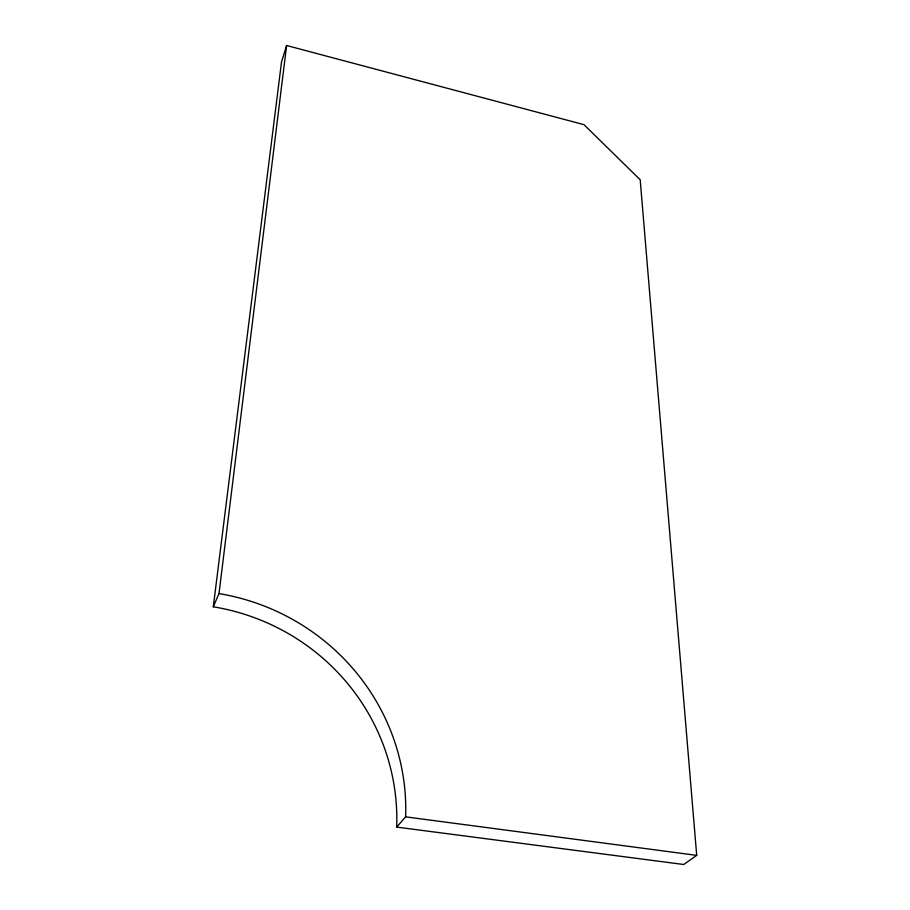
<?xml version="1.0" encoding="UTF-8"?>
<svg xmlns="http://www.w3.org/2000/svg" width="910" height="910" viewBox="0 0 910 910"><rect width="100%" height="100%" fill="white"/><g stroke="black" fill="none" stroke-linecap="round" stroke-linejoin="round"><path stroke-width="1.36" d="M213.293 606.799L218.992 593.582L286.616 45.5L583.97 124.659L640.196 179.77L696.707 855.366L683.74 864.5L396.669 827.099A218.332 213.531 9.4 0 0 213.293 606.799L281.543 61.823L286.616 45.5M396.669 827.099L405.644 816.85L696.707 855.366M218.992 593.582A221.972 216.125 13.1 0 1 405.644 816.85"/></g></svg>
